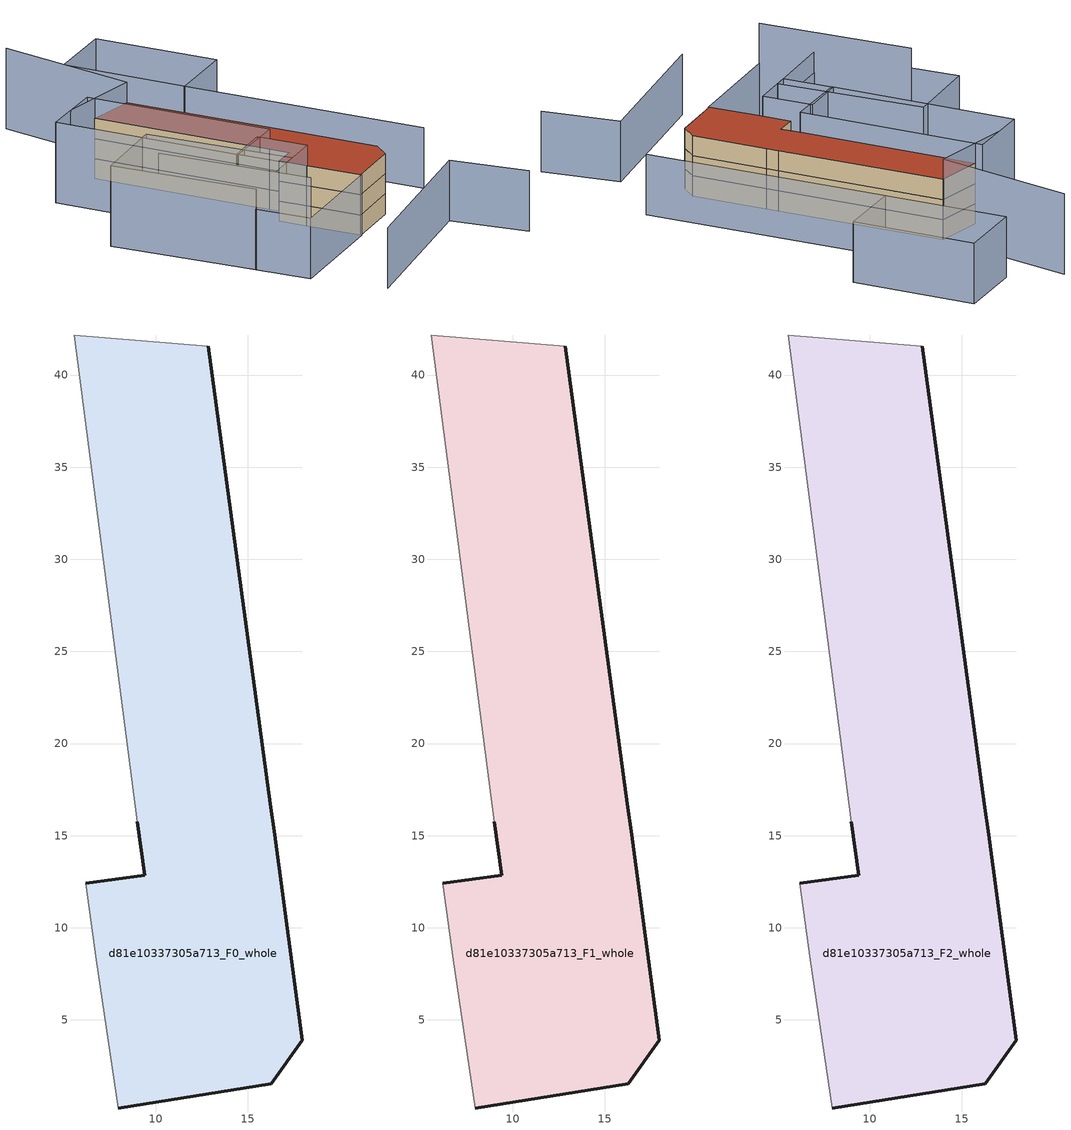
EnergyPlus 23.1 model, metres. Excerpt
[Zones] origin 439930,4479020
d81e10337305a713_F0_whole
 floor ground (EU_floor_Construction): 12.86,41.57 16.23,16.74 16.46,15.05 17.97,3.89 16.28,1.53 7.99,0.22 6.79,8.27 6.22,12.42 9.41,12.85 9,15.76 5.58,42.18 z0
 wall outside (EU_wall_Construction): 9,15.76 9.41,12.85 6.22,12.42 / 7.99,0.22 16.28,1.53 17.97,3.89 16.46,15.05 16.23,16.74 12.86,41.57 z0:3
 wall adiabatic (EU_wall_Construction): 12.86,41.57 5.58,42.18 9,15.76 / 6.22,12.42 6.79,8.27 7.99,0.22 z0:3
d81e10337305a713_F1_whole
 floor to d81e10337305a713_F0_whole (EU_floor_Construction): 12.86,41.57 16.23,16.74 16.46,15.05 17.97,3.89 16.28,1.53 7.99,0.22 6.79,8.27 6.22,12.42 9.41,12.85 9,15.76 5.58,42.18 z3
 wall outside (EU_wall_Construction): 9,15.76 9.41,12.85 6.22,12.42 / 7.99,0.22 16.28,1.53 17.97,3.89 16.46,15.05 16.23,16.74 12.86,41.57 z3:6
 wall adiabatic (EU_wall_Construction): 12.86,41.57 5.58,42.18 9,15.76 / 6.22,12.42 6.79,8.27 7.99,0.22 z3:6
d81e10337305a713_F2_whole
 floor to d81e10337305a713_F1_whole (EU_floor_Construction): 12.86,41.57 16.23,16.74 16.46,15.05 17.97,3.89 16.28,1.53 7.99,0.22 6.79,8.27 6.22,12.42 9.41,12.85 9,15.76 5.58,42.18 z6
 wall outside (EU_wall_Construction): 9,15.76 9.41,12.85 6.22,12.42 / 7.99,0.22 16.28,1.53 17.97,3.89 16.46,15.05 16.23,16.74 12.86,41.57 z6:9
 wall adiabatic (EU_wall_Construction): 12.86,41.57 5.58,42.18 9,15.76 / 6.22,12.42 6.79,8.27 7.99,0.22 z6:9
 roof outside (EU_roof_Construction): 16.28,1.53 17.97,3.89 16.46,15.05 16.23,16.74 12.86,41.57 5.58,42.18 9,15.76 9.41,12.85 6.22,12.42 6.79,8.27 7.99,0.22 z9
shading: 27.17,2.15 22.2,38.09 / -6.3,-13.3 18.94,-7.23 / 18.94,-7.23 21.67,-18.55 / 22.21,38.02 19.74,56.23 / 19.74,56.23 30.16,57.64 / 30.16,57.64 32.63,39.44 / 32.63,39.44 22.21,38.02 / -10.38,5.66 6.79,8.29 / 6.79,8.29 8.04,0.13 / 8.04,0.13 -9.13,-2.5 / -9.13,-2.5 -10.38,5.66 z0:9; -12.72,20 -9.03,-2.49 z0:15; 14.46,62.31 12.86,41.57 / 12.86,41.57 0.11,42.56 / 0.02,7.25 -1.07,14.68 / -1.07,14.68 5.76,15.68 / 5.76,15.68 6.85,8.26 / 6.85,8.26 0.02,7.25 / -10.36,5.57 -13.91,27.12 / -13.91,27.12 -1.59,29.14 / -1.59,29.14 1.96,7.59 / 1.96,7.59 -10.36,5.57 / 5.43,43.28 9,15.76 / 9,15.76 -1.07,14.45 / -1.07,14.45 -4.64,41.97 / -4.64,41.97 5.43,43.28 z0:12
[Building]
EU S2 Campaign: North Axis=0; Terrain=City; Solar Distribution=FullExterior
[Site:Location]
Madrid: Latitude=40.5; Longitude=-3.5; Time Zone=1; Elevation=609
[SizingPeriod:WeatherFileDays]
AnnualSizingPeriod: Begin Month=1; Begin Day of Month=1; End Month=12; End Day of Month=31; Day of Week for Start Day=Monday; Use Weather File Daylight Saving Period=No; Use Weather File Rain and Snow Indicators=No
[MATERIAL]
EU_InternalMass_Material: Roughness=MediumRough; Thickness=0.1; Conductivity=1; Density=1800; Specific Heat=900; Thermal Absorptance=0.9; Solar Absorptance=0.7; Visible Absorptance=0.7
[MATERIAL:NOMASS] Roughness=MediumRough; Thermal Absorptance=0.9; Solar Absorptance=0.7; Visible Absorptance=0.7
Name | Thermal Resistance
EU_wall_NoMass | 0.419739
EU_roof_NoMass | 0.352165
EU_floor_NoMass | 0.608284
[CONSTRUCTION]
EU_wall_Construction: EU_wall_NoMass
EU_roof_Construction: EU_roof_NoMass
EU_floor_Construction: EU_floor_NoMass
EU_InternalMass_Construction: EU_InternalMass_Material
[ZONE] Type=1; Multiplier=1; Ceiling Height=autocalculate; Volume=1000.57; Floor Area=autocalculate; Part of Total Floor Area=Yes
d81e10337305a713_F0_whole; d81e10337305a713_F1_whole; d81e10337305a713_F2_whole
[INTERNALMASS] Construction=EU_InternalMass_Construction; Surface Area=333.523
Name | Zone or ZoneList
d81e10337305a713_F0_whole_EU_InternalMass | d81e10337305a713_F0_whole
d81e10337305a713_F1_whole_EU_InternalMass | d81e10337305a713_F1_whole
d81e10337305a713_F2_whole_EU_InternalMass | d81e10337305a713_F2_whole
[OTHEREQUIPMENT] Fuel Type=Electricity; Design Level Calculation Method=Watts/Area; Power per Zone Floor Area=1; Fraction Latent=0; Fraction Radiant=0; Fraction Lost=0; Carbon Dioxide Generation Rate=0; EndUse Subcategory=EU_Step8_InternalGains
Name | Zone or ZoneList or Space or SpaceList | Schedule
EU_Step8_InternalGain_d81e10337305a713_F0_whole_f000 | d81e10337305a713_F0_whole | EU_Step8_GainSchedule_d81e10337305a713_F0_whole_f000
EU_Step8_InternalGain_d81e10337305a713_F1_whole_f000 | d81e10337305a713_F1_whole | EU_Step8_GainSchedule_d81e10337305a713_F1_whole_f000
EU_Step8_InternalGain_d81e10337305a713_F2_whole_f000 | d81e10337305a713_F2_whole | EU_Step8_GainSchedule_d81e10337305a713_F2_whole_f000
[ZONEVENTILATION:DESIGNFLOWRATE] Schedule=EU_AlwaysOn; Design Flow Rate Calculation Method=AirChanges/Hour; Air Changes per Hour=0.703302; Ventilation Type=Natural; Fan Pressure Rise=0; Fan Total Efficiency=1; Constant Term Coefficient=1; Temperature Term Coefficient=0; Velocity Term Coefficient=0; Velocity Squared Term Coefficient=0; Minimum Indoor Temperature=-100; Maximum Indoor Temperature=100; Delta Temperature=-100; Minimum Outdoor Temperature=-100; Maximum Outdoor Temperature=100; Maximum Wind Speed=40
Name | Zone or ZoneList or Space or SpaceList
EU_ConstantAir_d81e10337305a713_F0_whole | d81e10337305a713_F0_whole
EU_ConstantAir_d81e10337305a713_F1_whole | d81e10337305a713_F1_whole
EU_ConstantAir_d81e10337305a713_F2_whole | d81e10337305a713_F2_whole
[HVACTEMPLATE:THERMOSTAT] Constant Heating Setpoint=20; Constant Cooling Setpoint=50
EU_HeatOnly_d81e10337305a713_F0_whole; EU_HeatOnly_d81e10337305a713_F1_whole; EU_HeatOnly_d81e10337305a713_F2_whole
[HVACTEMPLATE:ZONE:IDEALLOADSAIRSYSTEM] System Availability Schedule=EU_AlwaysOn; Maximum Heating Supply Air Temperature=50; Minimum Cooling Supply Air Temperature=13; Maximum Heating Supply Air Humidity Ratio=0.0156; Minimum Cooling Supply Air Humidity Ratio=0.0077; Heating Limit=NoLimit; Cooling Limit=NoLimit; Heating Availability Schedule=EU_AlwaysOn; Cooling Availability Schedule=EU_CoolingOff; Dehumidification Control Type=ConstantSensibleHeatRatio; Cooling Sensible Heat Ratio=0.7; Dehumidification Setpoint=60; Humidification Control Type=None; Humidification Setpoint=30; Outdoor Air Method=None; Outdoor Air Flow Rate per Person=0.00944; Outdoor Air Flow Rate per Zone Floor Area=0; Outdoor Air Flow Rate per Zone=0; Demand Controlled Ventilation Type=None; Outdoor Air Economizer Type=NoEconomizer; Heat Recovery Type=None; Sensible Heat Recovery Effectiveness=0.7; Latent Heat Recovery Effectiveness=0.65
Name | Template Thermostat
d81e10337305a713_F0_whole | EU_HeatOnly_d81e10337305a713_F0_whole
d81e10337305a713_F1_whole | EU_HeatOnly_d81e10337305a713_F1_whole
d81e10337305a713_F2_whole | EU_HeatOnly_d81e10337305a713_F2_whole
[SIZING:ZONE] Zone Cooling Design Supply Air Temperature Input Method=SupplyAirTemperature; Zone Cooling Design Supply Air Temperature=13; Zone Heating Design Supply Air Temperature Input Method=SupplyAirTemperature; Zone Heating Design Supply Air Temperature=50; Zone Cooling Design Supply Air Humidity Ratio=0.008; Zone Heating Design Supply Air Humidity Ratio=0.008; Cooling Design Air Flow Method=DesignDay; Cooling Design Air Flow Rate=0; Cooling Minimum Air Flow per Zone Floor Area=0.000762; Cooling Minimum Air Flow=0; Cooling Minimum Air Flow Fraction=0.2; Heating Design Air Flow Method=DesignDay; Heating Design Air Flow Rate=0; Heating Maximum Air Flow per Zone Floor Area=0.002032; Heating Maximum Air Flow=0.141576; Heating Maximum Air Flow Fraction=0.3; Account for Dedicated Outdoor Air System=No; Dedicated Outdoor Air System Control Strategy=NeutralSupplyAir; Dedicated Outdoor Air Low Setpoint Temperature for Design=autosize; Dedicated Outdoor Air High Setpoint Temperature for Design=autosize; Zone Load Sizing Method=Sensible Load Only No Latent Load; Zone Latent Cooling Design Supply Air Humidity Ratio Input Method=HumidityRatioDifference; Zone Cooling Design Supply Air Humidity Ratio Difference=0.005; Zone Latent Heating Design Supply Air Humidity Ratio Input Method=HumidityRatioDifference; Zone Humidification Design Supply Air Humidity Ratio Difference=0.005
d81e10337305a713_F0_whole; d81e10337305a713_F1_whole; d81e10337305a713_F2_whole
[SCHEDULE:CONSTANT]
Name | Hourly Value
EU_AlwaysOn | 1
EU_CoolingOff | 0
[SCHEDULE:FILE] Column Number=1; Rows to Skip at Top=0; Number of Hours of Data=8760; Column Separator=Comma; Interpolate to Timestep=No; Minutes per Item=60; Adjust Schedule for Daylight Savings=Yes
Name | File
EU_Step8_GainSchedule_d81e10337305a713_F0_whole_f000 | ../../schedules/d81e10337305a713/d81e10337305a713_F0_whole_f000_gain.csv
EU_Step8_GainSchedule_d81e10337305a713_F1_whole_f000 | ../../schedules/d81e10337305a713/d81e10337305a713_F1_whole_f000_gain.csv
EU_Step8_GainSchedule_d81e10337305a713_F2_whole_f000 | ../../schedules/d81e10337305a713/d81e10337305a713_F2_whole_f000_gain.csv
